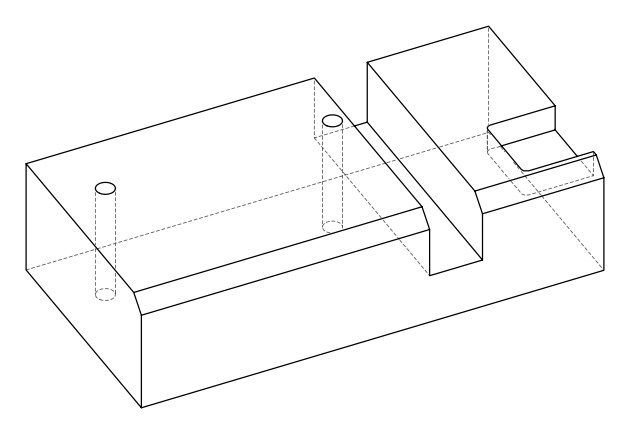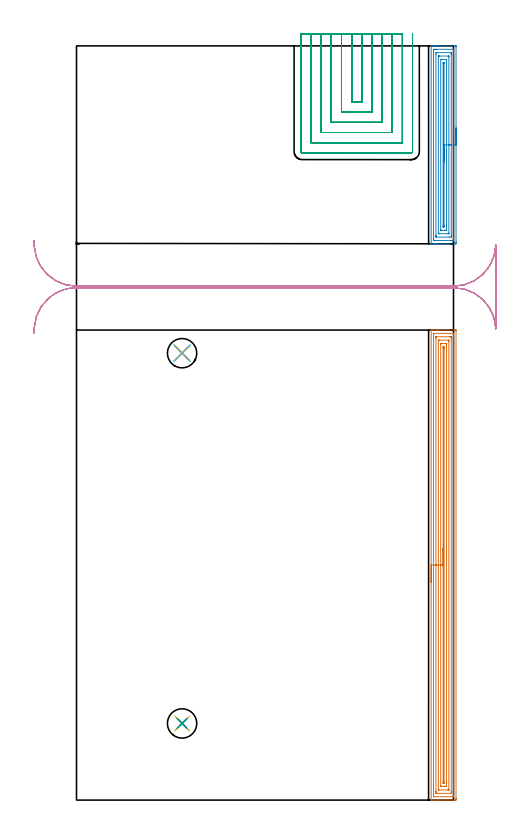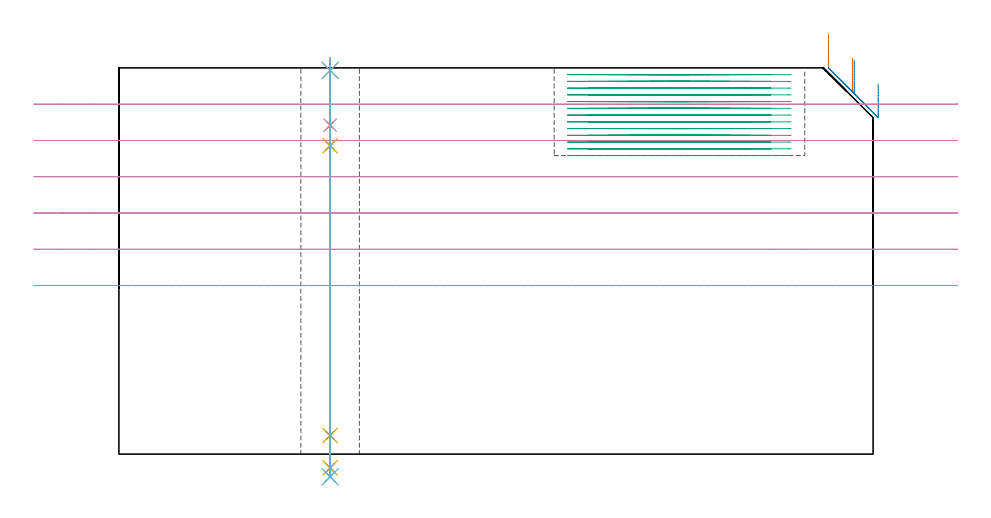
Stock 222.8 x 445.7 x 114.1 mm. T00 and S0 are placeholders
(PLAN: 12 operations, 9 tool changes, 64.2 min)
(1 AREA_MILL | FG_CHAMFER_SURFACE | UGT0205_001 | 13.54 min | 30787 mm3)
(2 AREA_MILL_1 | FG_CHAMFER_SURFACE_1 | UGT0205_001 | 5.82 min | 13414 mm3)
(3 MILL_SLOT | SLOT_PARTIAL_RECTANGULAR | NXT0201_009 | Follow Part, ap 2, ae 75% | 33.17 min | 128561 mm3)
(4 MILL_RECTANGULAR_SLOT | SLOT_RECTANGULAR | UGT0201_005 | Follow Part, ap 12.5, ae 75% | 9.34 min | 727777 mm3)
(5 SPOT_DRILL | STEP1HOLE | NXT0321_9005460120000 | 0.03 min | 21 mm3)
(6 SPOT_DRILL_1 | STEP1HOLE_1 | NXT0321_9005460120000 | 0.03 min | 6 mm3)
(7 DRILL_BLIND_HOLE_INTO_CENTER | STEP1HOLE | NXT0301_084 | 0.08 min | 1744 mm3)
(8 GUN_DRILL_THROUGH_HOLE | STEP1HOLE | UGT0307_008 | 0.57 min | 9168 mm3)
(9 DRILL_TO_ENLARGE_THROUGH_HOLE | STEP1HOLE | UGT0301_244 | 0.49 min | 15812 mm3)
(10 DRILL_BLIND_HOLE_INTO_CENTER_1 | STEP1HOLE_1 | NXT0301_084 | 0.08 min | 1621 mm3)
(11 GUN_DRILL_THROUGH_HOLE_1 | STEP1HOLE_1 | UGT0307_008 | 0.57 min | 9222 mm3)
(12 DRILL_TO_ENLARGE_THROUGH_HOLE_1 | STEP1HOLE_1 | UGT0301_244 | 0.49 min | 15894 mm3)
(TOOL UGT0205_001 | Chamfer Mill 20 x 3 x 45 deg. | D20 FL50 Z2)
(TOOL NXT0201_009 | ENDMILL 8mm [2P460-0800-NA 1630] | D8 FL26 Z6)
(TOOL UGT0201_005 | End Mill 50 mm | D50 FL150 Z8)
(TOOL NXT0321_9005460120000 | NC Spot Drill, 142deg, 12mm, Carbide, Uncoated | D12 PA142 FL30 Z2)
(TOOL NXT0301_084 | Carbide Drill 11.3mm [860.1-1130-034A1-MM 2214] | D11.3 PA140 FL55 Z2)
(TOOL UGT0307_008 | Gun Drill 11 mm | D11 PA130 FL24 Z1)
(TOOL UGT0301_244 | Twist Drill 17.3 mm | D17.3 PA118 FL130 Z2)
(OP 1 AREA_MILL)
G17 G21 G94 G90
T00 M6
G54
G17 G0 G90 X209.6 Y128.9 S1061 M3
G43 Z124.1 H0
G94 G1 Y128.938 Z123.228 F250.
Y129.052 Z122.363
Y129.241 Z121.512
Y129.503 Z120.68
Y129.837 Z119.874
Y130.24 Z119.1
Y130.708 Z118.364
Y131.24 Z117.672
Y131.829 Z117.029
Y132.472 Z116.439
Y133.164 Z115.908
Y133.9 Z115.44
Y134.674 Z115.037
Y135.48 Z114.703
Y136.312 Z114.441
Y137.163 Z114.252
Y138.028 Z114.138
Y138.9 Z114.1
Y277.644
X209.602 Y277.79 Z114.088
X209.721 Y277.797 Z113.971
X209.848 Y277.8 Z113.851
X210.215 Z113.484
X210.829 Z112.866
X212.884 Z110.813
X213.452 Z110.243
X214.043 Z109.653
X223.946 Z99.751
X224.234 Y277.796 Z99.463
X224.292 Y277.79 Z99.405
X224.299 Y277.73 Z99.399
X224.3 Y277.197 Z99.4
Y1.134
X224.299 Y0.602 Z99.401
X224.296 Y0.245 Z99.402
X224.293 Y0.01 Z99.405
X223.946 Y0.006 Z99.751
X223.355 Y0. Z100.342
X213.452 Z110.243
X212.01 Z111.687
X210.829 Z112.866
X209.848 Z113.851
X209.724 Z113.968
X209.659 Z114.032
X209.603 Y0.01 Z114.088
X209.6 Y0.156 Z114.1
Y138.9
X211.014 Z112.686
X211.015 Y275.223 Z112.685
Y275.413
X211.02 Y275.763 Z112.68
X211.021 Y275.78 Z112.679
X211.031 Y275.79 Z112.669
X211.096 Y275.794 Z112.604
X211.197 Y275.798 Z112.503
X211.324 Y275.8 Z112.376
X222.693 Y275.799 Z101.007
X222.835 Y275.795 Z100.865
X222.861 Y275.791 Z100.839
X222.879 Y275.785 Z100.821
X222.88 Y275.755 Z100.82
X222.884 Y275.604 Z100.816
X222.885 Y275.413 Z100.815
X222.886 Y274.71 Z100.814
Y2.577
X222.885 Y2.387 Z100.815
X222.88 Y2.037 Z100.82
X222.879 Y2.02 Z100.821
X222.869 Y2.01 Z100.831
X222.804 Y2.006 Z100.896
X222.703 Y2.002 Z100.997
X222.576 Y2. Z101.124
X222.197 Z101.503
X211.207 Y2.001 Z112.493
X211.065 Y2.005 Z112.635
X211.039 Y2.009 Z112.661
X211.021 Y2.015 Z112.679
X211.02 Y2.045 Z112.68
X211.016 Y2.196 Z112.684
X211.015 Y2.387 Z112.685
X211.014 Y3.09 Z112.686
Y138.9
X212.429 Z111.271
Y272.888
X212.432 Y273.628 Z111.268
X212.434 Y273.775 Z111.266
X212.437 Y273.79 Z111.263
X212.452 Y273.793 Z111.248
X212.494 Y273.797 Z111.206
X212.578 Y273.799 Z111.122
X220.448 Y273.8 Z103.252
X221.158 Y273.796 Z102.542
X221.322 Y273.79 Z102.378
X221.465 Y273.771 Z102.235
X221.468 Y273.628 Z102.232
X221.47 Y273.478 Z102.23
X221.471 Y272.736 Z102.229
Y272.584
Y4.912
X221.468 Y4.171 Z102.232
X221.466 Y4.025 Z102.234
X221.463 Y4.01 Z102.237
X221.448 Y4.007 Z102.252
X221.406 Y4.003 Z102.294
X221.322 Y4.001 Z102.378
X213.452 Y4. Z110.248
X212.742 Y4.004 Z110.958
X212.578 Y4.01 Z111.122
X212.435 Y4.028 Z111.265
X212.432 Y4.171 Z111.268
X212.43 Y4.322 Z111.27
X212.429 Y5.064 Z111.271
X212.428 Y5.216 Z111.272
X212.429 Y138.9 Z111.271
X213.843 Z109.857
Y271.61
X213.846 Y271.741 Z109.854
X213.849 Y271.781 Z109.851
X213.851 Y271.79 Z109.849
X213.86 Y271.793 Z109.84
X213.911 Y271.797 Z109.789
X214.327 Y271.8 Z109.373
X214.37 Z109.33
X219.617 Y271.799 Z104.083
X219.982 Y271.79 Z103.718
X220.051 Y271.776 Z103.649
X220.054 Y271.726 Z103.646
X220.055 Y271.672 Z103.645
X220.057 Y271.351 Z103.643
Y270.952
Y6.19
X220.054 Y6.058 Z103.646
X220.051 Y6.019 Z103.649
X220.049 Y6.009 Z103.651
X220.04 Y6.007 Z103.66
X219.989 Y6.003 Z103.711
X219.573 Y6. Z104.127
X219.53 Z104.17
X214.283 Y6.001 Z109.417
X213.918 Y6.01 Z109.782
X213.849 Y6.024 Z109.851
X213.846 Y6.074 Z109.854
X213.845 Y6.128 Z109.855
X213.843 Y6.449 Z109.857
Y6.848
Y138.9
X215.257 Z108.443
Y269.167
X215.261 Y269.585 Z108.439
X215.264 Y269.784 Z108.436
X215.462 Y269.793 Z108.238
X216.076 Y269.799 Z107.624
X216.33 Y269.8 Z107.37
X218.081 Y269.798 Z105.619
X218.538 Y269.79 Z105.162
X218.636 Y269.774 Z105.064
X218.643 Y269.167 Z105.057
Y8.633
X218.639 Y8.215 Z105.061
X218.636 Y8.016 Z105.064
X218.438 Y8.007 Z105.262
X217.824 Y8.001 Z105.876
X217.57 Y8. Z106.13
X215.819 Y8.002 Z107.881
X215.362 Y8.01 Z108.338
X215.264 Y8.026 Z108.436
X215.257 Y8.633 Z108.443
Y138.9
X216.671 Z107.029
X216.672 Y267.383 Z107.028
X216.673 Y267.665 Z107.027
X216.676 Y267.761 Z107.024
X216.678 Y267.788 Z107.022
X216.695 Y267.791 Z107.005
X216.746 Y267.795 Z106.954
X216.95 Y267.798 Z106.75
X217.086 Y267.796 Z106.614
X217.195 Y267.791 Z106.505
X217.222 Y267.789 Z106.478
X217.224 Y267.748 Z106.476
X217.226 Y267.667 Z106.474
X217.228 Y267.383 Z106.472
X217.229 Y267.098 Z106.471
X217.228 Y10.417 Z106.472
X217.227 Y10.135 Z106.473
X217.224 Y10.039 Z106.476
X217.222 Y10.012 Z106.478
X217.205 Y10.009 Z106.495
X217.154 Y10.005 Z106.546
X216.95 Y10.002 Z106.75
X216.814 Y10.004 Z106.886
X216.705 Y10.008 Z106.995
X216.678 Y10.011 Z107.022
X216.676 Y10.052 Z107.024
X216.674 Y10.133 Z107.026
X216.672 Y10.417 Z107.028
X216.671 Y10.702 Z107.029
Y138.9
Y139.772 Z107.067
Y140.636 Z107.181
Y141.488 Z107.37
Y142.32 Z107.632
Y143.126 Z107.966
Y143.9 Z108.369
Y144.636 Z108.837
Y145.328 Z109.368
Y145.971 Z109.958
Y146.56 Z110.601
Y147.091 Z111.293
Y147.56 Z112.029
Y147.963 Z112.803
Y148.297 Z113.609
Y148.559 Z114.441
Y148.748 Z115.292
Y148.862 Z116.157
Y148.9 Z117.029
G0 Z124.1
M5
M2
(OP 2 AREA_MILL_1)
G17 G21 G94 G90
T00 M6
G54
G17 G0 G90 X224.3 Y397.2 S1061 M3
G43 Z124.1 H0
Z109.4
G94 G1 Y397.162 Z108.528 F250.
Y397.048 Z107.664
Y396.859 Z106.812
Y396.597 Z105.98
Y396.263 Z105.174
Y395.86 Z104.4
Y395.392 Z103.664
Y394.86 Z102.972
Y394.271 Z102.329
Y393.628 Z101.74
Y392.936 Z101.209
Y392.2 Z100.74
Y391.426 Z100.337
Y390.62 Z100.003
Y389.788 Z99.741
Y388.936 Z99.552
Y388.072 Z99.438
Y387.2 Z99.4
Y329.815
X224.299 Y329.285 Z99.401
X224.296 Y328.928 Z99.402
X224.292 Y328.71 Z99.405
X223.946 Y328.7 Z99.751
X213.452 Z110.242
X212.852 Z110.846
X212.578 Z111.119
X211.977 Z111.72
X211.703 Z111.993
X211.155 Z112.544
X209.822 Z113.877
X209.71 Y328.701 Z113.982
X209.658 Y328.704 Z114.034
X209.603 Y328.71 Z114.088
X209.6 Y328.84 Z114.1
Y445.561
X209.602 Y445.69 Z114.088
X209.708 Y445.697 Z113.984
X209.822 Y445.7 Z113.877
X210.502 Z113.197
X211.155 Z112.544
X211.703 Z111.993
X211.977 Z111.72
X212.578 Z111.119
X212.852 Z110.846
X213.452 Z110.242
X223.946 Z99.751
X224.25 Y445.696 Z99.447
X224.292 Y445.69 Z99.405
X224.299 Y445.647 Z99.399
X224.3 Y445.115 Z99.4
Y387.2
X222.886 Z100.814
Y331.958
X222.885 Y331.257 Z100.815
X222.883 Y331.067 Z100.817
X222.879 Y330.726 Z100.821
X222.549 Y330.708 Z101.151
X222.197 Y330.703 Z101.503
X221.683 Y330.7 Z102.017
X221.322 Z102.378
X211.188 Z112.512
X211.062 Y330.703 Z112.638
X211.04 Y330.705 Z112.66
X211.021 Y330.709 Z112.679
X211.02 Y330.736 Z112.68
X211.016 Y330.876 Z112.684
X211.015 Y331.067 Z112.685
X211.014 Y331.769 Z112.686
Y442.442
X211.015 Y443.143 Z112.685
X211.017 Y443.333 Z112.683
X211.021 Y443.674 Z112.679
X211.351 Y443.692 Z112.349
X211.703 Y443.697 Z111.997
X212.218 Y443.7 Z111.482
X212.578 Z111.122
X222.712 Z100.988
X222.838 Y443.697 Z100.862
X222.86 Y443.695 Z100.84
X222.879 Y443.691 Z100.821
X222.88 Y443.664 Z100.82
X222.884 Y443.524 Z100.816
X222.885 Y443.333 Z100.815
X222.886 Y442.631 Z100.814
Y387.2
X221.472 Z102.228
X221.471 Y333.589 Z102.229
X221.465 Y332.849 Z102.235
X221.462 Y332.707 Z102.238
X220.448 Y332.7 Z103.252
X212.723 Y332.701 Z110.977
X212.578 Y332.705 Z111.122
X212.438 Y332.71 Z111.262
X212.433 Y332.849 Z111.267
X212.43 Y332.999 Z111.27
X212.429 Y333.74 Z111.271
X212.428 Y333.892 Z111.272
X212.429 Y440.811 Z111.271
X212.436 Y441.551 Z111.264
X212.438 Y441.693 Z111.262
X213.452 Y441.7 Z110.248
X221.177 Y441.699 Z102.523
X221.322 Y441.695 Z102.378
X221.462 Y441.69 Z102.238
X221.467 Y441.551 Z102.233
X221.47 Y441.401 Z102.23
X221.471 Y440.66 Z102.229
Y440.508
X221.472 Y387.2 Z102.228
X220.057 Z103.643
Y335.03
X220.055 Y334.865 Z103.645
X220.05 Y334.735 Z103.65
X220.047 Y334.709 Z103.653
X220.027 Y334.706 Z103.673
X219.977 Y334.703 Z103.723
X219.573 Y334.7 Z104.127
X219.506 Z104.194
X214.259 Z109.441
X213.929 Y334.707 Z109.771
X213.853 Y334.71 Z109.847
X213.848 Y334.759 Z109.852
X213.845 Y334.814 Z109.855
X213.843 Y335.124 Z109.857
Y439.37
X213.845 Y439.535 Z109.855
X213.85 Y439.665 Z109.85
X213.853 Y439.691 Z109.847
X213.873 Y439.694 Z109.827
X213.923 Y439.697 Z109.777
X214.327 Y439.7 Z109.373
X214.394 Z109.306
X219.641 Z104.059
X219.971 Y439.693 Z103.729
X220.047 Y439.69 Z103.653
X220.052 Y439.641 Z103.648
X220.055 Y439.585 Z103.645
X220.057 Y439.276 Z103.643
Y387.2
X218.643 Z105.057
X218.642 Y336.887 Z105.058
X218.641 Y336.783 Z105.059
X218.639 Y336.732 Z105.061
X218.637 Y336.714 Z105.063
X218.614 Y336.71 Z105.086
X218.415 Y336.703 Z105.285
X217.825 Y336.7 Z105.875
X217.543 Z106.157
X215.793 Y336.701 Z107.907
X215.367 Y336.707 Z108.333
X215.269 Y336.71 Z108.431
X215.264 Y336.879 Z108.436
X215.258 Y337.246 Z108.442
X215.257 Y337.304 Z108.443
X215.258 Y437.513 Z108.442
X215.259 Y437.617 Z108.441
X215.261 Y437.668 Z108.439
X215.263 Y437.686 Z108.437
X215.286 Y437.69 Z108.414
X215.485 Y437.697 Z108.215
X216.076 Y437.7 Z107.624
X216.357 Z107.343
X218.107 Y437.699 Z105.593
X218.533 Y437.693 Z105.167
X218.631 Y437.69 Z105.069
X218.636 Y437.521 Z105.064
X218.642 Y437.154 Z105.058
X218.643 Y437.096 Z105.057
Y387.2
X217.229 Z106.471
Y339.693
X217.227 Y339.086 Z106.473
X217.225 Y338.806 Z106.475
X217.222 Y338.717 Z106.478
X217.139 Y338.71 Z106.561
X216.95 Y338.703 Z106.75
X216.824 Y338.701 Z106.876
X216.723 Y338.703 Z106.977
X216.692 Y338.706 Z107.008
X216.68 Y338.71 Z107.02
X216.678 Y338.723 Z107.022
X216.674 Y338.802 Z107.026
X216.672 Y339.086 Z107.028
X216.671 Y434.707 Z107.029
X216.673 Y435.314 Z107.027
X216.675 Y435.594 Z107.025
X216.678 Y435.683 Z107.022
X216.761 Y435.69 Z106.939
X216.95 Y435.697 Z106.75
X217.076 Y435.699 Z106.624
X217.177 Y435.697 Z106.523
X217.208 Y435.694 Z106.492
X217.22 Y435.69 Z106.48
X217.222 Y435.677 Z106.478
X217.225 Y435.598 Z106.475
X217.228 Y435.314 Z106.472
X217.229 Y387.2 Z106.471
Y386.328 Z106.509
Y385.464 Z106.623
Y384.612 Z106.812
Y383.78 Z107.074
Y382.974 Z107.408
Y382.2 Z107.811
Y381.464 Z108.28
Y380.772 Z108.811
Y380.129 Z109.4
Y379.54 Z110.043
Y379.008 Z110.735
Y378.54 Z111.471
Y378.137 Z112.245
Y377.803 Z113.051
Y377.541 Z113.883
Y377.352 Z114.735
Y377.238 Z115.6
Y377.2 Z116.471
G0 Z124.1
M5
M2
(OP 3 MILL_SLOT)
G17 G21 G94 G90
T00 M6
G54
G17 G0 G90 X162.6 Y452.7 S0 M3
G43 Z124.1 H1
Z112.108
G94 G1 Y449.7 F250.
Y412.5 F500.
X168.6
Y449.7
Y452.7 F250.
X156.6
Y449.7
Y406.5 F500.
X174.6
Y449.7
Y452.7 F250.
X150.6
Y449.7
Y400.5 F500.
X180.6
Y449.7
Y452.7 F250.
X144.6
Y449.7
Y394.5 F500.
X186.6
Y449.7
Y452.7 F250.
X138.6
Y449.7
Y388.5 F500.
X192.6
Y449.7
Y452.7 F250.
X132.6
Y449.7
Y383.2 F500.
G3 X133.3 Y382.5 R0.7
G1 X197.9
G3 X198.6 Y383.2 R0.7
G1 Y449.7
Y452.7 F250.
G0 X162.6 Z110.115
G1 Y449.7
Y412.5 F500.
X168.6
Y449.7
Y452.7 F250.
X156.6
Y449.7
Y406.5 F500.
X174.6
Y449.7
Y452.7 F250.
X150.6
Y449.7
Y400.5 F500.
X180.6
Y449.7
Y452.7 F250.
X144.6
Y449.7
Y394.5 F500.
X186.6
Y449.7
Y452.7 F250.
X138.6
Y449.7
Y388.5 F500.
X192.6
Y449.7
Y452.7 F250.
X132.6
Y449.7
Y383.2 F500.
G3 X133.3 Y382.5 R0.7
G1 X197.9
G3 X198.6 Y383.2 R0.7
G1 Y449.7
Y452.7 F250.
G0 X162.6 Z108.123
G1 Y449.7
Y412.5 F500.
X168.6
Y449.7
Y452.7 F250.
X156.6
Y449.7
Y406.5 F500.
X174.6
Y449.7
Y452.7 F250.
X150.6
Y449.7
Y400.5 F500.
X180.6
Y449.7
Y452.7 F250.
X144.6
Y449.7
Y394.5 F500.
X186.6
Y449.7
Y452.7 F250.
X138.6
Y449.7
Y388.5 F500.
X192.6
Y449.7
Y452.7 F250.
X132.6
Y449.7
Y383.2 F500.
G3 X133.3 Y382.5 R0.7
G1 X197.9
G3 X198.6 Y383.2 R0.7
G1 Y449.7
Y452.7 F250.
G0 X162.6 Z106.131
G1 Y449.7
Y412.5 F500.
X168.6
Y449.7
Y452.7 F250.
X156.6
Y449.7
Y406.5 F500.
X174.6
Y449.7
Y452.7 F250.
X150.6
Y449.7
Y400.5 F500.
X180.6
Y449.7
Y452.7 F250.
X144.6
Y449.7
Y394.5 F500.
X186.6
Y449.7
Y452.7 F250.
X138.6
Y449.7
Y388.5 F500.
X192.6
Y449.7
Y452.7 F250.
X132.6
Y449.7
Y383.2 F500.
G3 X133.3 Y382.5 R0.7
G1 X197.9
G3 X198.6 Y383.2 R0.7
G1 Y449.7
Y452.7 F250.
G0 X162.6 Z104.138
G1 Y449.7
Y412.5 F500.
X168.6
Y449.7
Y452.7 F250.
X156.6
Y449.7
Y406.5 F500.
X174.6
Y449.7
Y452.7 F250.
X150.6
Y449.7
Y400.5 F500.
X180.6
Y449.7
Y452.7 F250.
X144.6
Y449.7
Y394.5 F500.
X186.6
Y449.7
Y452.7 F250.
X138.6
Y449.7
Y388.5 F500.
X192.6
Y449.7
Y452.7 F250.
X132.6
Y449.7
Y383.2 F500.
G3 X133.3 Y382.5 R0.7
G1 X197.9
G3 X198.6 Y383.2 R0.7
G1 Y449.7
Y452.7 F250.
G0 X162.6 Z102.146
G1 Y449.7
Y412.5 F500.
X168.6
Y449.7
Y452.7 F250.
X156.6
Y449.7
Y406.5 F500.
X174.6
Y449.7
Y452.7 F250.
X150.6
Y449.7
Y400.5 F500.
X180.6
Y449.7
Y452.7 F250.
X144.6
Y449.7
Y394.5 F500.
X186.6
Y449.7
Y452.7 F250.
X138.6
Y449.7
Y388.5 F500.
X192.6
Y449.7
Y452.7 F250.
X132.6
Y449.7
Y383.2 F500.
G3 X133.3 Y382.5 R0.7
G1 X197.9
G3 X198.6 Y383.2 R0.7
G1 Y449.7
Y452.7 F250.
G0 X162.6 Z100.154
G1 Y449.7
Y412.5 F500.
X168.6
Y449.7
Y452.7 F250.
X156.6
Y449.7
Y406.5 F500.
X174.6
Y449.7
Y452.7 F250.
X150.6
Y449.7
Y400.5 F500.
X180.6
Y449.7
Y452.7 F250.
X144.6
Y449.7
Y394.5 F500.
X186.6
Y449.7
Y452.7 F250.
X138.6
Y449.7
Y388.5 F500.
X192.6
Y449.7
Y452.7 F250.
X132.6
Y449.7
Y383.2 F500.
G3 X133.3 Y382.5 R0.7
G1 X197.9
G3 X198.6 Y383.2 R0.7
G1 Y449.7
Y452.7 F250.
G0 X162.6 Z98.162
G1 Y449.7
Y412.5 F500.
X168.6
Y449.7
Y452.7 F250.
X156.6
Y449.7
Y406.5 F500.
X174.6
Y449.7
Y452.7 F250.
X150.6
Y449.7
Y400.5 F500.
X180.6
Y449.7
Y452.7 F250.
X144.6
Y449.7
Y394.5 F500.
X186.6
Y449.7
Y452.7 F250.
X138.6
Y449.7
Y388.5 F500.
X192.6
Y449.7
Y452.7 F250.
X132.6
Y449.7
Y383.2 F500.
G3 X133.3 Y382.5 R0.7
G1 X197.9
G3 X198.6 Y383.2 R0.7
G1 Y449.7
Y452.7 F250.
G0 X162.6 Z96.169
G1 Y449.7
Y412.5 F500.
X168.6
Y449.7
Y452.7 F250.
X156.6
Y449.7
Y406.5 F500.
X174.6
Y449.7
Y452.7 F250.
X150.6
Y449.7
Y400.5 F500.
X180.6
Y449.7
Y452.7 F250.
X144.6
Y449.7
Y394.5 F500.
X186.6
Y449.7
Y452.7 F250.
X138.6
Y449.7
Y388.5 F500.
X192.6
Y449.7
Y452.7 F250.
X132.6
Y449.7
Y383.2 F500.
G3 X133.3 Y382.5 R0.7
G1 X197.9
G3 X198.6 Y383.2 R0.7
G1 Y449.7
Y452.7 F250.
G0 X162.6 Z94.177
G1 Y449.7
Y412.5 F500.
X168.6
Y449.7
Y452.7 F250.
X156.6
Y449.7
Y406.5 F500.
X174.6
Y449.7
Y452.7 F250.
X150.6
Y449.7
Y400.5 F500.
X180.6
Y449.7
Y452.7 F250.
X144.6
Y449.7
Y394.5 F500.
X186.6
Y449.7
Y452.7 F250.
X138.6
Y449.7
Y388.5 F500.
X192.6
Y449.7
Y452.7 F250.
X132.6
Y449.7
Y383.2 F500.
G3 X133.3 Y382.5 R0.7
G1 X197.9
G3 X198.6 Y383.2 R0.7
G1 Y449.7
Y452.7 F250.
G0 X162.6 Z92.185
G1 Y449.7
Y412.5 F500.
X168.6
Y449.7
Y452.7 F250.
X156.6
Y449.7
Y406.5 F500.
X174.6
Y449.7
Y452.7 F250.
X150.6
Y449.7
Y400.5 F500.
X180.6
Y449.7
Y452.7 F250.
X144.6
Y449.7
Y394.5 F500.
X186.6
Y449.7
Y452.7 F250.
X138.6
Y449.7
Y388.5 F500.
X192.6
Y449.7
Y452.7 F250.
X132.6
Y449.7
Y383.2 F500.
G3 X133.3 Y382.5 R0.7
G1 X197.9
G3 X198.6 Y383.2 R0.7
G1 Y449.7
Y452.7 F250.
G0 X162.6 Z90.192
G1 Y449.7
Y412.5 F500.
X168.6
Y449.7
Y452.7 F250.
X156.6
Y449.7
Y406.5 F500.
X174.6
Y449.7
Y452.7 F250.
X150.6
Y449.7
Y400.5 F500.
X180.6
Y449.7
Y452.7 F250.
X144.6
Y449.7
Y394.5 F500.
X186.6
Y449.7
Y452.7 F250.
X138.6
Y449.7
Y388.5 F500.
X192.6
Y449.7
Y452.7 F250.
X132.6
Y449.7
Y383.2 F500.
G3 X133.3 Y382.5 R0.7
G1 X197.9
G3 X198.6 Y383.2 R0.7
G1 Y449.7
Y452.7 F250.
G0 X162.6 Z88.2
G1 Y449.7
Y412.5 F500.
X168.6
Y449.7
Y452.7 F250.
X156.6
Y449.7
Y406.5 F500.
X174.6
Y449.7
Y452.7 F250.
X150.6
Y449.7
Y400.5 F500.
X180.6
Y449.7
Y452.7 F250.
X144.6
Y449.7
Y394.5 F500.
X186.6
Y449.7
Y452.7 F250.
X138.6
Y449.7
Y388.5 F500.
X192.6
Y449.7
Y452.7 F250.
X132.6
Y449.7
Y383.2 F500.
G3 X133.3 Y382.5 R0.7
G1 X197.9
G3 X198.6 Y383.2 R0.7
G1 Y449.7
Y452.7 F250.
G0 Z124.1
M5
M2
(OP 4 MILL_RECTANGULAR_SLOT)
G17 G21 G94 G90
T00 M6
G54
G17 G0 G90 X-25.117 Y276.028 S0 M3
G43 Z124.1 H0
Z103.383
G94 G1 X-24.97 Y279.024 F250.
G2 X-16.518 Y296.565 R25. F500.
X-7.907 Y301.517 R25. F418.
X0. Y302.8 R25. F322.
G1 X191.955
X201.955 F400.
X222.8 F500.
G2 X247.643 Y280.602 R25.
G1 X247.672 Y280.599
G3 X247.8 Y283.11 R25.
G1 Y323.392
G3 X247.672 Y325.902 R25.
G1 X247.643 Y325.899
G2 X222.8 Y303.7 R25.
G1 X0.
G2 X-24.97 Y327.476 R25.
G1 X-25.117 Y330.472 F250.
G0 Y276.028 Z92.667
G1 X-24.97 Y279.024
G2 X-16.518 Y296.565 R25. F500.
X-7.907 Y301.517 R25. F418.
X0. Y302.8 R25. F322.
G1 X191.955
X201.955 F373.
X222.8 F500.
G2 X247.79 Y278.507 R25.
G1 Y327.993
G2 X222.8 Y303.7 R25.
G1 X0.
G2 X-24.97 Y327.476 R25.
G1 X-25.117 Y330.472 F250.
G0 Y276.028 Z81.95
G1 X-24.97 Y279.024
G2 X-16.518 Y296.565 R25. F500.
X-7.907 Y301.517 R25. F418.
X0. Y302.8 R25. F322.
G1 X191.955
X201.955 F373.
X222.8 F500.
G2 X247.79 Y278.507 R25.
G1 Y327.993
G2 X222.8 Y303.7 R25.
G1 X0.
G2 X-24.97 Y327.476 R25.
G1 X-25.117 Y330.472 F250.
G0 Y276.028 Z71.233
G1 X-24.97 Y279.024
G2 X-16.518 Y296.565 R25. F500.
X-7.907 Y301.517 R25. F418.
X0. Y302.8 R25. F322.
G1 X191.955
X201.955 F373.
X222.8 F500.
G2 X247.79 Y278.507 R25.
G1 Y327.993
G2 X222.8 Y303.7 R25.
G1 X0.
G2 X-24.97 Y327.476 R25.
G1 X-25.117 Y330.472 F250.
G0 Y276.028 Z60.517
G1 X-24.97 Y279.024
G2 X-16.518 Y296.565 R25. F500.
X-7.907 Y301.517 R25. F418.
X0. Y302.8 R25. F322.
G1 X191.955
X201.955 F373.
X222.8 F500.
G2 X247.79 Y278.507 R25.
G1 Y327.993
G2 X222.8 Y303.7 R25.
G1 X0.
G2 X-24.97 Y327.476 R25.
G1 X-25.117 Y330.472 F250.
G0 Y276.028 Z49.8
G1 X-24.97 Y279.024
G2 X-16.518 Y296.565 R25. F500.
X-7.907 Y301.517 R25. F418.
X0. Y302.8 R25. F322.
G1 X191.955
X201.955 F373.
X222.8 F500.
G2 X247.79 Y278.507 R25.
G1 Y327.993
G2 X222.8 Y303.7 R25.
G1 X0.
G2 X-24.97 Y327.476 R25.
G1 X-25.117 Y330.472 F250.
G0 Z124.1
M5
M2
(OP 5 SPOT_DRILL)
G17 G21 G94 G90
T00 M6
G54
G17 G0 G90 X62.4 Y45.3 S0 M3
G43 Z124.1 H0
G94 G81 G98 Z113.355 F250. R117.1
G80
M5
M2
(OP 6 SPOT_DRILL_1)
G17 G21 G94 G90
T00 M6
G54
G17 G0 G90 X62.4 Y264.1 S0 M3
G43 Z124.1 H0
G94 G81 G98 Z113.355 F250. R117.1
G80
M5
M2
(OP 7 DRILL_BLIND_HOLE_INTO_CENTER)
G17 G21 G94 G90
T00 M6
G54
G17 G0 G90 X62.4 Y45.3 S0 M3
G43 Z124.1 H1
G94 G81 G98 Z97.15 F250. R116.1
G80
M5
M2
(OP 8 GUN_DRILL_THROUGH_HOLE)
G17 G21 G94 G90
T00 M6
G54
G17 G0 G90 X62.4 Y45.3 M8
G43 Z124.1 H0
Z110.181
S716 M3
G94 G1 Z91.087 F125. M26
G4 X.084
Z5.5 F250.
G4 X.084
Z-4.065 F125.
G4 X.084
M5
M9
G0 Z110.181
Z124.1
M2
(OP 9 DRILL_TO_ENLARGE_THROUGH_HOLE)
G17 G21 G94 G90
T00 M6
G54
G17 G0 G90 X62.4 Y45.3 S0 M3
G43 Z124.1 H0
G94 G73 G98 Z-6.697 F250. Q17.257 R116.1
G80
M5
M2
(OP 10 DRILL_BLIND_HOLE_INTO_CENTER_1)
G17 G21 G94 G90
T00 M6
G54
G17 G0 G90 X62.4 Y264.1 S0 M3
G43 Z124.1 H1
G94 G81 G98 Z97.15 F250. R116.1
G80
M5
M2
(OP 11 GUN_DRILL_THROUGH_HOLE_1)
G17 G21 G94 G90
T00 M6
G54
G17 G0 G90 X62.4 Y264.1 M8
G43 Z124.1 H0
Z110.181
S716 M3
G94 G1 Z91.087 F125. M26
G4 X.084
Z5.5 F250.
G4 X.084
Z-4.065 F125.
G4 X.084
M5
M9
G0 Z110.181
Z124.1
M2
(OP 12 DRILL_TO_ENLARGE_THROUGH_HOLE_1)
G17 G21 G94 G90
T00 M6
G54
G17 G0 G90 X62.4 Y264.1 S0 M3
G43 Z124.1 H0
G94 G73 G98 Z-6.697 F250. Q17.257 R116.1
G80
M5
M2
